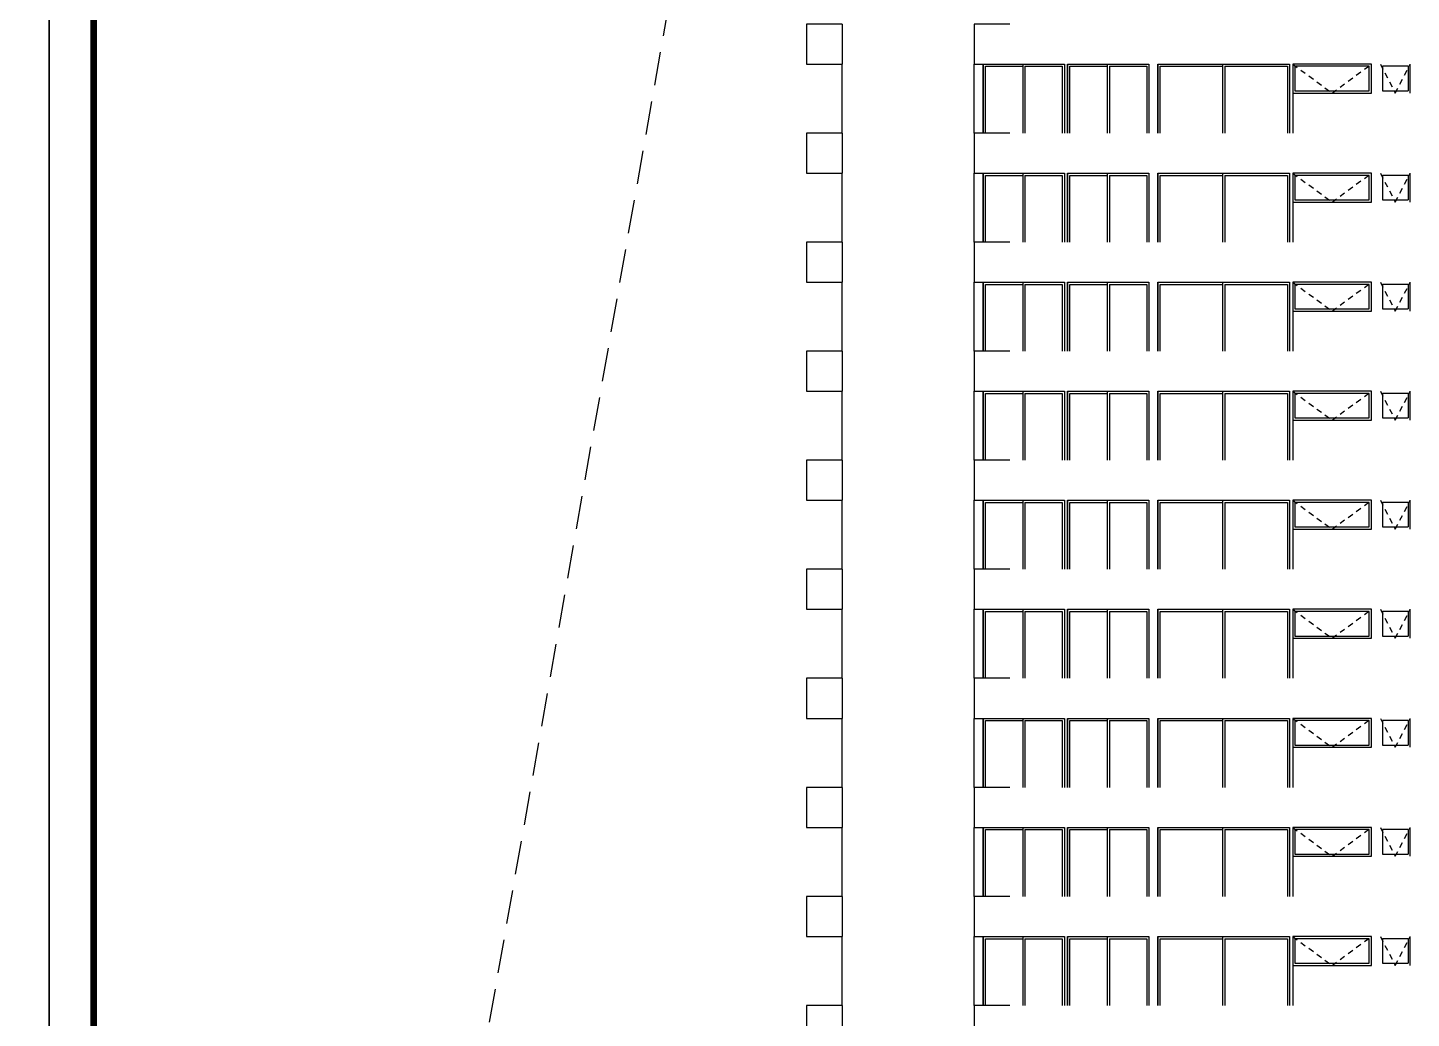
# Model space of a CAD drawing. Header units: millimetres. Extents: x 1217 to 2428, y 234 to 644.
# Drawn here: x 2038.04 to 2069.14, y 395.01 to 417.27 of the extents above; entities that cross this region are included whole.
import ezdxf

# ---------------------------------------------------------------- set-up
doc = ezdxf.new("R2010")
doc.units = ezdxf.units.MM
doc.linetypes.add('HIDDEN', pattern=[0.375, 0.25, -0.125])
doc.linetypes.add('HIDDEN2', pattern=[0.1875, 0.125, -0.0625])
doc.layers.add('0.1', color=251, linetype='Continuous')
doc.layers.add('0.2', color=2, linetype='Continuous')

msp = doc.modelspace()

# ---------------------------------------------------------------- linework, layer by layer
at = {"layer": '0.1', "ltscale": 3}
for p, q in [((2069.066, 416.401, 0), (2068.495, 416.401, 0)), ((2068.495, 416.401, 0), (2068.495, 415.851, 0)), ((2069.066, 416.401, 0), (2069.066, 415.851, 0)), ((2068.495, 415.851, 0), (2069.066, 415.851, 0)), ((2069.066, 413.951, 0), (2068.495, 413.951, 0)), ((2068.495, 413.951, 0), (2068.495, 413.401, 0)), ((2069.066, 413.951, 0), (2069.066, 413.401, 0)), ((2068.495, 413.401, 0), (2069.066, 413.401, 0)), ((2069.066, 411.501, 0), (2068.495, 411.501, 0)), ((2068.495, 411.501, 0), (2068.495, 410.951, 0)), ((2069.066, 411.501, 0), (2069.066, 410.951, 0)), ((2068.495, 410.951, 0), (2069.066, 410.951, 0)), ((2069.066, 409.051, 0), (2068.495, 409.051, 0)), ((2068.495, 409.051, 0), (2068.495, 408.501, 0)), ((2069.066, 409.051, 0), (2069.066, 408.501, 0)), ((2068.495, 408.501, 0), (2069.066, 408.501, 0)), ((2069.066, 406.601, 0), (2068.495, 406.601, 0)), ((2068.495, 406.601, 0), (2068.495, 406.051, 0)), ((2069.066, 406.601, 0), (2069.066, 406.051, 0)), ((2068.495, 406.051, 0), (2069.066, 406.051, 0)), ((2069.066, 404.151, 0), (2068.495, 404.151, 0)), ((2068.495, 404.151, 0), (2068.495, 403.601, 0)), ((2069.066, 404.151, 0), (2069.066, 403.601, 0)), ((2068.495, 403.601, 0), (2069.066, 403.601, 0)), ((2069.066, 401.701, 0), (2068.495, 401.701, 0)), ((2068.495, 401.701, 0), (2068.495, 401.151, 0)), ((2069.066, 401.701, 0), (2069.066, 401.151, 0)), ((2068.495, 401.151, 0), (2069.066, 401.151, 0)), ((2069.066, 399.251, 0), (2068.495, 399.251, 0)), ((2068.495, 399.251, 0), (2068.495, 398.701, 0)), ((2069.066, 399.251, 0), (2069.066, 398.701, 0)), ((2068.495, 398.701, 0), (2069.066, 398.701, 0)), ((2069.066, 396.801, 0), (2068.495, 396.801, 0)), ((2068.495, 396.801, 0), (2068.495, 396.251, 0)), ((2069.066, 396.801, 0), (2069.066, 396.251, 0)), ((2068.495, 396.251, 0), (2069.066, 396.251, 0))]:
    msp.add_line(p, q, dxfattribs=at)
for points in [[(1978.524, 357.903), (1978.524, 447.903), (2038.524, 447.903), (2038.524, 357.903), (1978.524, 357.903)], [(2038.524, 357.903), (2038.524, 447.903), (2098.524, 447.903), (2098.524, 357.903), (2038.524, 357.903)]]:
    msp.add_lwpolyline(points, dxfattribs=at)
at = {"layer": '0.1', "ltscale": 3, "const_width": 0.15}
msp.add_lwpolyline([(2039.524, 358.903), (2039.524, 446.903), (2097.524, 446.903), (2097.524, 358.903)], close=True, dxfattribs=at)
at = {"layer": '0.1', "ltscale": 3, "elevation": 0}
for points in [[(2056.348, 417.351), (2055.546, 417.351), (2055.546, 416.451), (2056.348, 416.451)], [(2056.348, 417.351), (2056.348, 416.451)], [(2056.348, 414.901), (2056.348, 416.451)], [(2059.518, 414.901), (2059.518, 416.451), (2061.346, 416.451), (2061.346, 414.901)], [(2059.568, 414.901), (2059.568, 416.401), (2060.407, 416.401)], [(2060.407, 416.451), (2060.407, 414.901)], [(2060.457, 416.401), (2061.296, 416.401), (2061.296, 414.901)], [(2060.457, 416.401), (2060.457, 414.901)], [(2061.416, 414.901), (2061.416, 416.451), (2063.245, 416.451), (2063.245, 414.901)], [(2061.466, 414.901), (2061.466, 416.401), (2062.306, 416.401)], [(2062.306, 416.451), (2062.306, 414.901)], [(2062.356, 416.401), (2063.195, 416.401), (2063.195, 414.901)], [(2062.356, 416.401), (2062.356, 414.901)], [(2063.445, 414.901), (2063.445, 416.451), (2066.405, 416.451), (2066.405, 414.901)], [(2063.495, 414.901), (2063.495, 416.401), (2064.9, 416.401)], [(2064.9, 416.451), (2064.9, 414.901)], [(2064.95, 416.401), (2066.355, 416.401), (2066.355, 414.901)], [(2064.95, 416.401), (2064.95, 414.901)], [(2069.116, 415.801), (2069.116, 416.451)], [(2056.348, 414.901), (2055.546, 414.901), (2055.546, 414.001), (2056.348, 414.001)], [(2056.348, 414.901), (2056.348, 414.001)], [(2056.348, 412.451), (2056.348, 414.001)], [(2059.518, 412.451), (2059.518, 414.001), (2061.346, 414.001), (2061.346, 412.451)], [(2059.568, 412.451), (2059.568, 413.951), (2060.407, 413.951)], [(2060.407, 414.001), (2060.407, 412.451)], [(2060.457, 413.951), (2061.296, 413.951), (2061.296, 412.451)], [(2060.457, 413.951), (2060.457, 412.451)], [(2061.416, 412.451), (2061.416, 414.001), (2063.245, 414.001), (2063.245, 412.451)], [(2061.466, 412.451), (2061.466, 413.951), (2062.306, 413.951)], [(2062.306, 414.001), (2062.306, 412.451)], [(2062.356, 413.951), (2063.195, 413.951), (2063.195, 412.451)], [(2062.356, 413.951), (2062.356, 412.451)], [(2063.445, 412.451), (2063.445, 414.001), (2066.405, 414.001), (2066.405, 412.451)], [(2063.495, 412.451), (2063.495, 413.951), (2064.9, 413.951)], [(2064.9, 414.001), (2064.9, 412.451)], [(2064.95, 413.951), (2066.355, 413.951), (2066.355, 412.451)], [(2064.95, 413.951), (2064.95, 412.451)], [(2069.116, 413.351), (2069.116, 414.001)], [(2056.348, 412.451), (2055.546, 412.451), (2055.546, 411.551), (2056.348, 411.551)], [(2056.348, 412.451), (2056.348, 411.551)], [(2056.348, 410.001), (2056.348, 411.551)], [(2059.518, 410.001), (2059.518, 411.551), (2061.346, 411.551), (2061.346, 410.001)], [(2059.568, 410.001), (2059.568, 411.501), (2060.407, 411.501)], [(2060.407, 411.551), (2060.407, 410.001)], [(2060.457, 411.501), (2061.296, 411.501), (2061.296, 410.001)], [(2060.457, 411.501), (2060.457, 410.001)], [(2061.416, 410.001), (2061.416, 411.551), (2063.245, 411.551), (2063.245, 410.001)], [(2061.466, 410.001), (2061.466, 411.501), (2062.306, 411.501)], [(2062.306, 411.551), (2062.306, 410.001)], [(2062.356, 411.501), (2063.195, 411.501), (2063.195, 410.001)], [(2062.356, 411.501), (2062.356, 410.001)], [(2063.445, 410.001), (2063.445, 411.551), (2066.405, 411.551), (2066.405, 410.001)], [(2063.495, 410.001), (2063.495, 411.501), (2064.9, 411.501)], [(2064.9, 411.551), (2064.9, 410.001)], [(2064.95, 411.501), (2066.355, 411.501), (2066.355, 410.001)], [(2064.95, 411.501), (2064.95, 410.001)], [(2069.116, 410.901), (2069.116, 411.551)], [(2056.348, 410.001), (2055.546, 410.001), (2055.546, 409.101), (2056.348, 409.101)], [(2056.348, 410.001), (2056.348, 409.101)], [(2056.348, 407.551), (2056.348, 409.101)], [(2059.518, 407.551), (2059.518, 409.101), (2061.346, 409.101), (2061.346, 407.551)], [(2059.568, 407.551), (2059.568, 409.051), (2060.407, 409.051)], [(2060.407, 409.101), (2060.407, 407.551)], [(2060.457, 409.051), (2061.296, 409.051), (2061.296, 407.551)], [(2060.457, 409.051), (2060.457, 407.551)], [(2061.416, 407.551), (2061.416, 409.101), (2063.245, 409.101), (2063.245, 407.551)], [(2061.466, 407.551), (2061.466, 409.051), (2062.306, 409.051)], [(2062.306, 409.101), (2062.306, 407.551)], [(2062.356, 409.051), (2063.195, 409.051), (2063.195, 407.551)], [(2062.356, 409.051), (2062.356, 407.551)], [(2063.445, 407.551), (2063.445, 409.101), (2066.405, 409.101), (2066.405, 407.551)], [(2063.495, 407.551), (2063.495, 409.051), (2064.9, 409.051)], [(2064.9, 409.101), (2064.9, 407.551)], [(2064.95, 409.051), (2066.355, 409.051), (2066.355, 407.551)], [(2064.95, 409.051), (2064.95, 407.551)], [(2069.116, 408.451), (2069.116, 409.101)], [(2056.348, 407.551), (2055.546, 407.551), (2055.546, 406.651), (2056.348, 406.651)], [(2056.348, 407.551), (2056.348, 406.651)], [(2056.348, 405.101), (2056.348, 406.651)], [(2059.518, 405.101), (2059.518, 406.651), (2061.346, 406.651), (2061.346, 405.101)], [(2059.568, 405.101), (2059.568, 406.601), (2060.407, 406.601)], [(2060.407, 406.651), (2060.407, 405.101)], [(2060.457, 406.601), (2061.296, 406.601), (2061.296, 405.101)], [(2060.457, 406.601), (2060.457, 405.101)], [(2061.416, 405.101), (2061.416, 406.651), (2063.245, 406.651), (2063.245, 405.101)], [(2061.466, 405.101), (2061.466, 406.601), (2062.306, 406.601)], [(2062.306, 406.651), (2062.306, 405.101)], [(2062.356, 406.601), (2063.195, 406.601), (2063.195, 405.101)], [(2062.356, 406.601), (2062.356, 405.101)], [(2063.445, 405.101), (2063.445, 406.651), (2066.405, 406.651), (2066.405, 405.101)], [(2063.495, 405.101), (2063.495, 406.601), (2064.9, 406.601)], [(2064.9, 406.651), (2064.9, 405.101)], [(2064.95, 406.601), (2066.355, 406.601), (2066.355, 405.101)], [(2064.95, 406.601), (2064.95, 405.101)], [(2069.116, 406.001), (2069.116, 406.651)], [(2056.348, 405.101), (2055.546, 405.101), (2055.546, 404.201), (2056.348, 404.201)], [(2056.348, 405.101), (2056.348, 404.201)], [(2056.348, 402.651), (2056.348, 404.201)], [(2059.518, 402.651), (2059.518, 404.201), (2061.346, 404.201), (2061.346, 402.651)], [(2059.568, 402.651), (2059.568, 404.151), (2060.407, 404.151)], [(2060.407, 404.201), (2060.407, 402.651)], [(2060.457, 404.151), (2061.296, 404.151), (2061.296, 402.651)], [(2060.457, 404.151), (2060.457, 402.651)], [(2061.416, 402.651), (2061.416, 404.201), (2063.245, 404.201), (2063.245, 402.651)], [(2061.466, 402.651), (2061.466, 404.151), (2062.306, 404.151)], [(2062.306, 404.201), (2062.306, 402.651)], [(2062.356, 404.151), (2063.195, 404.151), (2063.195, 402.651)], [(2062.356, 404.151), (2062.356, 402.651)], [(2063.445, 402.651), (2063.445, 404.201), (2066.405, 404.201), (2066.405, 402.651)], [(2063.495, 402.651), (2063.495, 404.151), (2064.9, 404.151)], [(2064.9, 404.201), (2064.9, 402.651)], [(2064.95, 404.151), (2066.355, 404.151), (2066.355, 402.651)], [(2064.95, 404.151), (2064.95, 402.651)], [(2069.116, 403.551), (2069.116, 404.201)], [(2056.348, 402.651), (2055.546, 402.651), (2055.546, 401.751), (2056.348, 401.751)], [(2056.348, 402.651), (2056.348, 401.751)], [(2056.348, 400.201), (2056.348, 401.751)], [(2059.518, 400.201), (2059.518, 401.751), (2061.346, 401.751), (2061.346, 400.201)], [(2059.568, 400.201), (2059.568, 401.701), (2060.407, 401.701)], [(2060.407, 401.751), (2060.407, 400.201)], [(2060.457, 401.701), (2061.296, 401.701), (2061.296, 400.201)], [(2060.457, 401.701), (2060.457, 400.201)], [(2061.416, 400.201), (2061.416, 401.751), (2063.245, 401.751), (2063.245, 400.201)], [(2061.466, 400.201), (2061.466, 401.701), (2062.306, 401.701)], [(2062.306, 401.751), (2062.306, 400.201)], [(2062.356, 401.701), (2063.195, 401.701), (2063.195, 400.201)], [(2062.356, 401.701), (2062.356, 400.201)], [(2063.445, 400.201), (2063.445, 401.751), (2066.405, 401.751), (2066.405, 400.201)], [(2063.495, 400.201), (2063.495, 401.701), (2064.9, 401.701)], [(2064.9, 401.751), (2064.9, 400.201)], [(2064.95, 401.701), (2066.355, 401.701), (2066.355, 400.201)], [(2064.95, 401.701), (2064.95, 400.201)], [(2069.116, 401.101), (2069.116, 401.751)], [(2056.348, 400.201), (2055.546, 400.201), (2055.546, 399.301), (2056.348, 399.301)], [(2056.348, 400.201), (2056.348, 399.301)], [(2056.348, 397.751), (2056.348, 399.301)], [(2059.518, 397.751), (2059.518, 399.301), (2061.346, 399.301), (2061.346, 397.751)], [(2060.407, 399.301), (2060.407, 397.751)], [(2061.416, 397.751), (2061.416, 399.301), (2063.245, 399.301), (2063.245, 397.751)], [(2062.306, 399.301), (2062.306, 397.751)], [(2063.445, 397.751), (2063.445, 399.301), (2066.405, 399.301), (2066.405, 397.751)], [(2064.9, 399.301), (2064.9, 397.751)], [(2069.116, 398.651), (2069.116, 399.301)], [(2059.568, 397.751), (2059.568, 399.251), (2060.407, 399.251)], [(2060.457, 399.251), (2061.296, 399.251), (2061.296, 397.751)], [(2060.457, 399.251), (2060.457, 397.751)], [(2061.466, 397.751), (2061.466, 399.251), (2062.306, 399.251)], [(2062.356, 399.251), (2063.195, 399.251), (2063.195, 397.751)], [(2062.356, 399.251), (2062.356, 397.751)], [(2063.495, 397.751), (2063.495, 399.251), (2064.9, 399.251)], [(2064.95, 399.251), (2066.355, 399.251), (2066.355, 397.751)], [(2064.95, 399.251), (2064.95, 397.751)], [(2056.348, 397.751), (2055.546, 397.751), (2055.546, 396.851), (2056.348, 396.851)], [(2056.348, 397.751), (2056.348, 396.851)], [(2056.348, 395.301), (2056.348, 396.851)], [(2059.518, 395.301), (2059.518, 396.851), (2061.346, 396.851), (2061.346, 395.301)], [(2059.568, 395.301), (2059.568, 396.801), (2060.407, 396.801)], [(2060.407, 396.851), (2060.407, 395.301)], [(2060.457, 396.801), (2061.296, 396.801), (2061.296, 395.301)], [(2060.457, 396.801), (2060.457, 395.301)], [(2061.416, 395.301), (2061.416, 396.851), (2063.245, 396.851), (2063.245, 395.301)], [(2061.466, 395.301), (2061.466, 396.801), (2062.306, 396.801)], [(2062.306, 396.851), (2062.306, 395.301)], [(2062.356, 396.801), (2063.195, 396.801), (2063.195, 395.301)], [(2062.356, 396.801), (2062.356, 395.301)], [(2063.445, 395.301), (2063.445, 396.851), (2066.405, 396.851), (2066.405, 395.301)], [(2063.495, 395.301), (2063.495, 396.801), (2064.9, 396.801)], [(2064.9, 396.851), (2064.9, 395.301)], [(2064.95, 396.801), (2066.355, 396.801), (2066.355, 395.301)], [(2064.95, 396.801), (2064.95, 395.301)], [(2069.116, 396.201), (2069.116, 396.851)], [(2056.348, 395.301), (2055.546, 395.301), (2055.546, 394.401), (2056.348, 394.401)], [(2056.348, 395.301), (2056.348, 394.401)]]:
    msp.add_lwpolyline(points, dxfattribs=at)
for points in [[(2066.475, 415.801), (2068.245, 415.801), (2068.245, 416.451), (2066.475, 416.451)], [(2066.525, 415.851), (2068.195, 415.851), (2068.195, 416.401), (2066.525, 416.401)], [(2066.475, 413.351), (2068.245, 413.351), (2068.245, 414.001), (2066.475, 414.001)], [(2066.525, 413.401), (2068.195, 413.401), (2068.195, 413.951), (2066.525, 413.951)], [(2066.475, 410.901), (2068.245, 410.901), (2068.245, 411.551), (2066.475, 411.551)], [(2066.525, 410.951), (2068.195, 410.951), (2068.195, 411.501), (2066.525, 411.501)], [(2066.475, 408.451), (2068.245, 408.451), (2068.245, 409.101), (2066.475, 409.101)], [(2066.525, 408.501), (2068.195, 408.501), (2068.195, 409.051), (2066.525, 409.051)], [(2066.475, 406.001), (2068.245, 406.001), (2068.245, 406.651), (2066.475, 406.651)], [(2066.525, 406.051), (2068.195, 406.051), (2068.195, 406.601), (2066.525, 406.601)], [(2066.475, 403.551), (2068.245, 403.551), (2068.245, 404.201), (2066.475, 404.201)], [(2066.525, 403.601), (2068.195, 403.601), (2068.195, 404.151), (2066.525, 404.151)], [(2066.475, 401.101), (2068.245, 401.101), (2068.245, 401.751), (2066.475, 401.751)], [(2066.525, 401.151), (2068.195, 401.151), (2068.195, 401.701), (2066.525, 401.701)], [(2066.475, 398.651), (2068.245, 398.651), (2068.245, 399.301), (2066.475, 399.301)], [(2066.525, 398.701), (2068.195, 398.701), (2068.195, 399.251), (2066.525, 399.251)], [(2066.475, 396.201), (2068.245, 396.201), (2068.245, 396.851), (2066.475, 396.851)], [(2066.525, 396.251), (2068.195, 396.251), (2068.195, 396.801), (2066.525, 396.801)]]:
    msp.add_lwpolyline(points, close=True, dxfattribs=at)
at = {"layer": '0.1', "linetype": 'HIDDEN2', "elevation": 0}
for points in [[(2066.475, 416.451), (2067.36, 415.801), (2068.245, 416.451)], [(2068.445, 416.451), (2068.78, 415.801), (2069.116, 416.451)], [(2066.475, 414.001), (2067.36, 413.351), (2068.245, 414.001)], [(2068.445, 414.001), (2068.78, 413.351), (2069.116, 414.001)], [(2066.475, 411.551), (2067.36, 410.901), (2068.245, 411.551)], [(2068.445, 411.551), (2068.78, 410.901), (2069.116, 411.551)], [(2066.475, 409.101), (2067.36, 408.451), (2068.245, 409.101)], [(2068.445, 409.101), (2068.78, 408.451), (2069.116, 409.101)], [(2066.475, 406.651), (2067.36, 406.001), (2068.245, 406.651)], [(2068.445, 406.651), (2068.78, 406.001), (2069.116, 406.651)], [(2066.475, 404.201), (2067.36, 403.551), (2068.245, 404.201)], [(2068.445, 404.201), (2068.78, 403.551), (2069.116, 404.201)], [(2066.475, 401.751), (2067.36, 401.101), (2068.245, 401.751)], [(2068.445, 401.751), (2068.78, 401.101), (2069.116, 401.751)], [(2066.475, 399.301), (2067.36, 398.651), (2068.245, 399.301)], [(2068.445, 399.301), (2068.78, 398.651), (2069.116, 399.301)], [(2066.475, 396.851), (2067.36, 396.201), (2068.245, 396.851)], [(2068.445, 396.851), (2068.78, 396.201), (2069.116, 396.851)]]:
    msp.add_lwpolyline(points, dxfattribs=at)
at = {"layer": '0.2', "linetype": 'HIDDEN', "ltscale": 3, "elevation": 0}
msp.add_lwpolyline([(2047.057, 387.171), (2056.13, 438.621)], dxfattribs=at)
at = {"layer": '0.2', "ltscale": 3, "elevation": 0}
for points in [[(2060.118, 417.351), (2059.318, 417.351), (2059.318, 416.451), (2060.118, 416.451)], [(2059.318, 414.901), (2059.318, 416.451)], [(2059.518, 416.451), (2059.518, 414.901)], [(2061.346, 416.451), (2061.346, 414.901)], [(2061.416, 416.451), (2061.416, 414.901)], [(2063.245, 416.451), (2063.245, 414.901)], [(2063.445, 416.451), (2063.445, 414.901)], [(2066.405, 416.451), (2066.405, 414.901)], [(2066.475, 416.451), (2066.475, 414.901)], [(2060.118, 414.901), (2059.318, 414.901), (2059.318, 414.001), (2060.118, 414.001)], [(2059.318, 412.451), (2059.318, 414.001)], [(2059.518, 414.001), (2059.518, 412.451)], [(2061.346, 414.001), (2061.346, 412.451)], [(2061.416, 414.001), (2061.416, 412.451)], [(2063.245, 414.001), (2063.245, 412.451)], [(2063.445, 414.001), (2063.445, 412.451)], [(2066.405, 414.001), (2066.405, 412.451)], [(2066.475, 414.001), (2066.475, 412.451)], [(2060.118, 412.451), (2059.318, 412.451), (2059.318, 411.551), (2060.118, 411.551)], [(2059.318, 410.001), (2059.318, 411.551)], [(2059.518, 411.551), (2059.518, 410.001)], [(2061.346, 411.551), (2061.346, 410.001)], [(2061.416, 411.551), (2061.416, 410.001)], [(2063.245, 411.551), (2063.245, 410.001)], [(2063.445, 411.551), (2063.445, 410.001)], [(2066.405, 411.551), (2066.405, 410.001)], [(2066.475, 411.551), (2066.475, 410.001)], [(2060.118, 410.001), (2059.318, 410.001), (2059.318, 409.101), (2060.118, 409.101)], [(2059.318, 407.551), (2059.318, 409.101)], [(2059.518, 409.101), (2059.518, 407.551)], [(2061.346, 409.101), (2061.346, 407.551)], [(2061.416, 409.101), (2061.416, 407.551)], [(2063.245, 409.101), (2063.245, 407.551)], [(2063.445, 409.101), (2063.445, 407.551)], [(2066.405, 409.101), (2066.405, 407.551)], [(2066.475, 409.101), (2066.475, 407.551)], [(2060.118, 407.551), (2059.318, 407.551), (2059.318, 406.651), (2060.118, 406.651)], [(2059.318, 405.101), (2059.318, 406.651)], [(2059.518, 406.651), (2059.518, 405.101)], [(2061.346, 406.651), (2061.346, 405.101)], [(2061.416, 406.651), (2061.416, 405.101)], [(2063.245, 406.651), (2063.245, 405.101)], [(2063.445, 406.651), (2063.445, 405.101)], [(2066.405, 406.651), (2066.405, 405.101)], [(2066.475, 406.651), (2066.475, 405.101)], [(2060.118, 405.101), (2059.318, 405.101), (2059.318, 404.201), (2060.118, 404.201)], [(2059.318, 402.651), (2059.318, 404.201)], [(2059.518, 404.201), (2059.518, 402.651)], [(2061.346, 404.201), (2061.346, 402.651)], [(2061.416, 404.201), (2061.416, 402.651)], [(2063.245, 404.201), (2063.245, 402.651)], [(2063.445, 404.201), (2063.445, 402.651)], [(2066.405, 404.201), (2066.405, 402.651)], [(2066.475, 404.201), (2066.475, 402.651)], [(2060.118, 402.651), (2059.318, 402.651), (2059.318, 401.751), (2060.118, 401.751)], [(2059.318, 400.201), (2059.318, 401.751)], [(2059.518, 401.751), (2059.518, 400.201)], [(2061.346, 401.751), (2061.346, 400.201)], [(2061.416, 401.751), (2061.416, 400.201)], [(2063.245, 401.751), (2063.245, 400.201)], [(2063.445, 401.751), (2063.445, 400.201)], [(2066.405, 401.751), (2066.405, 400.201)], [(2066.475, 401.751), (2066.475, 400.201)], [(2060.118, 400.201), (2059.318, 400.201), (2059.318, 399.301), (2060.118, 399.301)], [(2059.318, 397.751), (2059.318, 399.301)], [(2059.518, 399.301), (2059.518, 397.751)], [(2061.346, 399.301), (2061.346, 397.751)], [(2061.416, 399.301), (2061.416, 397.751)], [(2063.245, 399.301), (2063.245, 397.751)], [(2063.445, 399.301), (2063.445, 397.751)], [(2066.405, 399.301), (2066.405, 397.751)], [(2066.475, 399.301), (2066.475, 397.751)], [(2060.118, 397.751), (2059.318, 397.751), (2059.318, 396.851), (2060.118, 396.851)], [(2059.318, 395.301), (2059.318, 396.851)], [(2059.518, 396.851), (2059.518, 395.301)], [(2061.346, 396.851), (2061.346, 395.301)], [(2061.416, 396.851), (2061.416, 395.301)], [(2063.245, 396.851), (2063.245, 395.301)], [(2063.445, 396.851), (2063.445, 395.301)], [(2066.405, 396.851), (2066.405, 395.301)], [(2066.475, 396.851), (2066.475, 395.301)], [(2060.118, 395.301), (2059.318, 395.301), (2059.318, 394.401), (2060.118, 394.401)]]:
    msp.add_lwpolyline(points, dxfattribs=at)

doc.saveas('drawing.dxf')
